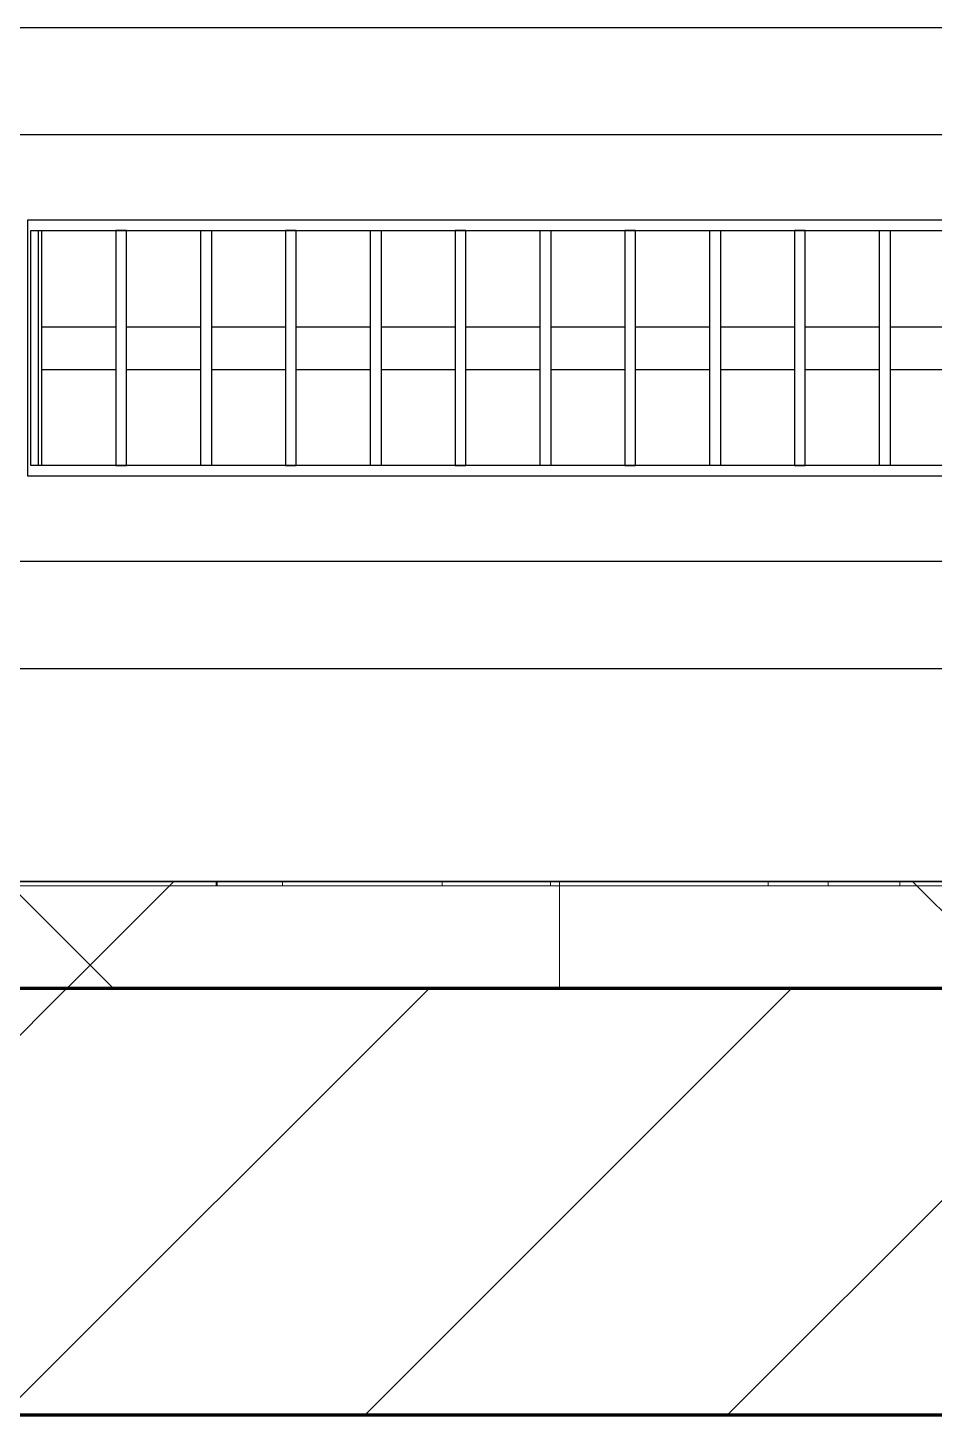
# Model space of a CAD drawing. Header units: millimetres. Extents: x -920231 to -841213, y -17301 to 22361.
# Drawn here: x -877831 to -877407, y -11666 to -11016 of the extents above; entities that cross this region are included whole.
import ezdxf
from ezdxf.xclip import XClip

# ---------------------------------------------------------------- set-up
doc = ezdxf.new("R2010")
doc.units = ezdxf.units.MM
doc.header["$XCLIPFRAME"] = 0
for name, color, linetype in [('000 - WIPEOUT', 250, 'Continuous'), ('001 - ASCESSORIES', 251, 'Continuous'), ('A04_TUBE SERIES', 2, 'Continuous')]:
    doc.layers.add(name, color=color, linetype=linetype)
for name, color, linetype, lineweight in [('008 - LIGHTING', 1, 'Continuous', 9), ('A-GLAZ-CURT', 2, 'Continuous', 9), ('A-WALL', 5, 'Continuous', 35), ('A-WALL-FNSH', 2, 'Continuous', 35), ('A-WALL-PATT', 1, 'Continuous', 35)]:
    doc.layers.add(name, color=color, linetype=linetype, lineweight=lineweight)

# ---------------------------------------------------------------- blocks, each defined once
blk = doc.blocks.new('PPLS-PP19_Custom Tile Pattern - Custom Tile Pattern-V59-4230-01 ENLARGED MULTI-PURPOSE LEVEL - REFLECTED CEILING PLAN - SHEET 1')
at = {"layer": 'A-GLAZ-CURT'}
for p, q in [((34.85, 0), (139.22, 0)), ((139.22, 0), (139.22, -2)), ((170.29, 0), (245.04, 0)), ((170.29, -2), (170.29, 0)), ((195.99, 0), (213.31, 0)), ((213.31, 0), (195.99, 0)), ((230.06, 0), (300, 0)), ((245.04, 0), (245.04, -2)), ((295.8, 0), (300, 0)), ((295.8, -2), (295.8, 0)), ((300, 0), (300, -2)), ((-300, -2), (300, -2)), ((139.22, -2), (34.85, -2)), ((139.77, 0), (139.77, -2)), ((245.04, -2), (170.29, -2)), ((300, -2), (295.8, -2)), ((300, -2), (300, -50)), ((300, -50), (-300, -50))]:
    blk.add_line(p, q, dxfattribs=at)
for points, knots in [([(-126.5, 0), (-122.44, 0), (-108.71, 0), (-86.68, 0), (-63.44, 0), (-54.4, 0), (-48.53, 0), (-30.79, 0), (-18.03, 0), (8.61, 0), (15.02, 0), (22.91, 0), (31, 0), (39.04, 0), (51.19, 0), (58.74, 0), (61.34, 0), (61.45, 0)], [-5231.017328, -5231.017328, -5231.017328, -5231.017328, -4994.692869, -4542.524482, -4008.285538, -3689.699207, -3546.54457, -3315.260113, -2864.387349, -2439.246196, -2084.094819, -1956.422387, -1818.904206, -1645.594513, -1443.202566, -1228.752106, -1120.932285, -1120.932285, -1120.932285, -1120.932285]), ([(76.63, 0), (74.8, 0), (67.65, 0), (53.52, 0), (37, 0), (24.07, 0), (12.82, 0), (-2.9, 0), (-20.62, 0), (-32.81, 0), (-44.85, 0), (-51.43, 0), (-51.79, 0)], [-3095.572228, -3095.572228, -3095.572228, -3095.572228, -2950.589685, -2634.532728, -2313.748533, -2106.613311, -1925.670641, -1617.263037, -1290.787923, -1039.307308, -819.71621, -644.910881, -644.910881, -644.910881, -644.910881]), ([(70.61, 0), (66.16, 0), (55.8, 0), (39.61, 0), (24.74, 0), (2.64, 0), (-17.84, 0), (-30.57, 0), (-31.82, 0), (-32, 0)], [-4647.237329, -4647.237329, -4647.237329, -4647.237329, -4326.416877, -4098.545751, -3766.694881, -3333.063701, -2994.501669, -2698.150104, -2614.070998, -2614.070998, -2614.070998, -2614.070998]), ([(-15.19, 0), (-13.07, 0), (7.48, 0), (42.82, 0), (88.72, 0), (120.63, 0), (138.28, 0), (138.53, 0)], [-461.142613, -461.142613, -461.142613, -461.142613, -429.606584, -390.253598, -346.313304, -291.370682, -290.5735, -290.5735, -290.5735, -290.5735]), ([(6.95, 0), (14.72, 0), (23.42, 0), (37.44, 0), (45.92, 0), (57.76, 0), (64.47, 0), (72.74, 0), (75.22, 0), (76.03, 0), (76.21, 0)], [-1644.13256, -1644.13256, -1644.13256, -1644.13256, -1206.526904, -1089.329421, -901.315459, -753.071572, -495.328968, -421.953223, -334.951786, -290.452333, -290.452333, -290.452333, -290.452333]), ([(7.91, 0), (21.06, 0), (44.34, 0), (68.29, 0), (77.57, 0), (78.83, 0)], [-5288.269222, -5288.269222, -5288.269222, -5288.269222, -4573.028122, -4094.177415, -4009.880616, -4009.880616, -4009.880616, -4009.880616]), ([(103.09, 0), (101.08, 0), (86.31, 0), (63.34, 0), (35.84, 0), (18.55, 0), (11.55, 0), (9.01, 0)], [-375.435014, -375.435014, -375.435014, -375.435014, -369.147452, -330.153101, -307.516438, -285.83788, -269.307637, -269.307637, -269.307637, -269.307637]), ([(78.52, 0), (76.95, 0), (72.29, 0), (62.26, 0), (51.85, 0), (43.81, 0), (29.53, 0), (20.67, 0), (18.85, 0), (18.16, 0)], [-7033.519254, -7033.519254, -7033.519254, -7033.519254, -6924.452779, -6738.82075, -6548.303034, -6314.283804, -6135.05769, -5972.647715, -5832.674503, -5832.674503, -5832.674503, -5832.674503]), ([(27.44, 0), (27.9, 0), (29.54, 0), (38.07, 0), (53.39, 0), (70.02, 0), (77.08, 0), (78.48, 0)], [-5037.309798, -5037.309798, -5037.309798, -5037.309798, -4887.603822, -4705.298446, -4353.683244, -3960.84581, -3844.262741, -3844.262741, -3844.262741, -3844.262741]), ([(53.18, 0), (53.06, 0), (52.22, 0), (44.99, 0), (36.46, 0), (30.82, 0)], [-622.740158, -622.740158, -622.740158, -622.740158, -566.066452, -360.610861, 0, 0, 0, 0]), ([(136.44, 0), (121.66, 0), (86.93, 0), (51.16, 0), (31.18, 0)], [-106.750556, -106.750556, -106.750556, -106.750556, -59.610984, 0, 0, 0, 0]), ([(34.85, 0), (38.34, 0), (49.1, 0), (64.26, 0), (75.1, 0), (78.79, 0)], [-133.562983, -133.562983, -133.562983, -133.562983, -118.513713, -97.899267, -87.201025, -87.201025, -87.201025, -87.201025]), ([(149.52, 0), (146.96, 0), (135.44, 0), (109.77, 0), (76.86, 0), (57.82, 0), (46.51, 0), (41.18, 0), (36.02, 0), (35.54, 0), (35.54, 0)], [-476.956044, -476.956044, -476.956044, -476.956044, -458.593899, -401.860199, -357.622665, -341.267687, -334.000314, -326.15566, -319.318397, -317.489778, -317.489778, -317.489778, -317.489778]), ([(36.29, 0), (37.77, 0), (48.82, 0), (61.25, 0), (72.61, 0), (78.79, 0)], [-314.598523, -314.598523, -314.598523, -314.598523, -305.899624, -287.17622, -263.96458, -263.96458, -263.96458, -263.96458]), ([(61.47, 0), (61.47, 0), (61.21, 0), (54.61, 0), (53.71, 0), (53.56, 0)], [-1113.311073, -1113.311073, -1113.311073, -1113.311073, -1096.402191, -891.204116, -747.28819, -747.28819, -747.28819, -747.28819]), ([(76.22, 0), (75.58, 0), (73.64, 0), (71.05, 0), (70.61, 0)], [-193.634889, -193.634889, -193.634889, -193.634889, -31.537676, 0, 0, 0, 0]), ([(114.39, 0), (114.2, 0), (112.08, 0), (105.42, 0), (92.38, 0), (86.57, 0), (80.16, 0), (78.8, 0)], [-8148.58938, -8148.58938, -8148.58938, -8148.58938, -8105.191388, -7723.759874, -7531.75727, -7135.649961, -7040.176444, -7040.176444, -7040.176444, -7040.176444]), ([(78.85, 0), (79.73, 0), (84.96, 0), (86.01, 0), (92.51, 0), (94.33, 0)], [-3833.968638, -3833.968638, -3833.968638, -3833.968638, -3759.045785, -3336.541051, -2783.776468, -2783.776468, -2783.776468, -2783.776468]), ([(79.59, 0), (87.39, 0), (103.49, 0), (116.36, 0), (128.82, 0), (129.02, 0), (129.02, 0)], [-86.423107, -86.423107, -86.423107, -86.423107, -63.759246, -39.050993, -35.895543, -35.445596, -35.445596, -35.445596, -35.445596]), ([(79.6, 0), (83.17, 0), (101.04, 0), (124.45, 0), (132.42, 0), (134.6, 0)], [-262.939312, -262.939312, -262.939312, -262.939312, -249.500363, -194.761443, -152.241002, -152.241002, -152.241002, -152.241002]), ([(94.4, 0), (94.4, 0), (94.64, 0), (99.11, 0), (108.97, 0), (120.79, 0), (139.94, 0), (163.31, 0), (185.23, 0), (193.62, 0), (194.69, 0), (194.79, 0)], [-2348.345796, -2348.345796, -2348.345796, -2348.345796, -2310.419338, -2233.599744, -2052.234781, -1843.028543, -1530.39897, -1095.004608, -529.74427, -295.064701, -265.121568, -265.121568, -265.121568, -265.121568]), ([(129.02, 0), (129, 0), (124.41, 0), (122.35, 0), (114.96, 0), (108.04, 0), (103.09, 0)], [-35.354907, -35.354907, -35.354907, -35.354907, -31.430235, -22.807238, -15.488593, 0, 0, 0, 0]), ([(149.73, 0), (147.27, 0), (142.2, 0), (134.04, 0), (126.24, 0), (118.6, 0), (114.23, 0), (111.98, 0), (105.66, 0), (105.23, 0), (105.23, 0)], [-10035.631131, -10035.631131, -10035.631131, -10035.631131, -9847.788484, -9677.714971, -9567.007022, -9453.21225, -9220.200448, -9012.77275, -8966.157302, -8929.495943, -8929.495943, -8929.495943, -8929.495943]), ([(105.26, 0), (105.52, 0), (111.01, 0), (112.65, 0), (113.59, 0)], [-8920.561005, -8920.561005, -8920.561005, -8920.561005, -8814.835624, -8577.462505, -8577.462505, -8577.462505, -8577.462505]), ([(168.37, 0), (167.68, 0), (163.76, 0), (157.56, 0), (150.64, 0)], [-543.375029, -543.375029, -543.375029, -543.375029, -530.793311, -479.672205, -479.672205, -479.672205, -479.672205]), ([(157.9, 0), (156.77, 0), (154.09, 0), (151.14, 0), (150.64, 0)], [-10292.955006, -10292.955006, -10292.955006, -10292.955006, -10098.273015, -10058.940566, -10058.940566, -10058.940566, -10058.940566]), ([(193.8, 0), (193.33, 0), (190.11, 0), (183.13, 0), (171, 0), (161.95, 0), (161.28, 0), (158.35, 0), (157.85, 0), (157.77, 0)], [-11665.349007, -11665.349007, -11665.349007, -11665.349007, -11565.880756, -11105.624034, -10839.086983, -10768.332124, -10666.779182, -10580.760289, -10550.278881, -10550.278881, -10550.278881, -10550.278881]), ([(300, 0), (286.53, 0), (254.22, 0), (207.11, 0), (177.41, 0), (159.34, 0), (158.33, 0), (158.3, 0)], [-285.253232, -285.253232, -285.253232, -285.253232, -244.693688, -187.987675, -143.776725, -129.632772, -123.352749, -123.352749, -123.352749, -123.352749]), ([(159.07, 0), (159.13, 0), (160.84, 0), (165.21, 0), (174.15, 0), (185.98, 0), (208.82, 0), (219.42, 0), (230.06, 0)], [-115.643202, -115.643202, -115.643202, -115.643202, -114.681583, -87.660824, -65.295536, -41.623857, -24.459831, 0, 0, 0, 0]), ([(215.22, 0), (214.62, 0), (210.55, 0), (203.98, 0), (187.54, 0), (175.3, 0), (169.49, 0)], [-203.825446, -203.825446, -203.825446, -203.825446, -198.527383, -184.406837, -162.427601, -142.916156, -142.916156, -142.916156, -142.916156]), ([(170.29, 0), (170.39, 0), (171.48, 0), (172.17, 0), (172.45, 0)], [-59.471458, -59.471458, -59.471458, -59.471458, -56.742688, -29.735729, -29.735729, -29.735729, -29.735729]), ([(172.07, 0), (177.66, 0), (187.87, 0), (201.08, 0), (207.47, 0), (213.96, 0), (215.11, 0)], [-255.364076, -255.364076, -255.364076, -255.364076, -237.955587, -223.92608, -215.862851, -208.75215, -208.75215, -208.75215, -208.75215]), ([(294.28, 0), (284.36, 0), (260.1, 0), (230.48, 0), (220, 0), (219.04, 0)], [-12428.092048, -12428.092048, -12428.092048, -12428.092048, -11905.454923, -11162.864862, -10859.773777, -10859.773777, -10859.773777, -10859.773777]), ([(219.84, 0), (220.8, 0), (227.72, 0), (240.28, 0), (245.04, 0)], [-10674.31991, -10674.31991, -10674.31991, -10674.31991, -10511.382485, -9932.504441, -9932.504441, -9932.504441, -9932.504441]), ([(284.78, 0), (284.83, 0), (285.23, 0), (287.47, 0), (291.28, 0), (293.21, 0)], [-4096.535135, -4096.535135, -4096.535135, -4096.535135, -4053.389046, -3959.664717, -3862.421465, -3862.421465, -3862.421465, -3862.421465]), ([(293.8, 0), (292.5, 0), (289.87, 0), (286.68, 0), (285.79, 0)], [-4562.639287, -4562.639287, -4562.639287, -4562.639287, -4358.271401, -4213.061173, -4213.061173, -4213.061173, -4213.061173])]:
    blk.add_open_spline(points, degree=3, knots=knots, dxfattribs=at)
for points in [[(80.35, 0), (79.57, 0), (78.27, 0), (76.63, 0)], [(79.34, 0), (81.22, 0), (82.78, 0), (83.66, 0)], [(84.06, 0), (83.48, 0), (82.41, 0), (81.72, 0)], [(195.11, 0), (194.91, 0), (194.44, 0), (193.8, 0)], [(294.31, 0), (296.22, 0), (298.12, 0), (300, 0)], [(295.8, 0), (295.35, 0), (294.86, 0), (294.32, 0)], [(300, 0), (298.25, 0), (296.49, 0), (294.73, 0)]]:
    blk.add_open_spline(points, degree=3, dxfattribs=at)
blk = doc.blocks.new('PPLS-PP19_Custom Tile Pattern - Custom Tile Pattern-V60-4230-01 ENLARGED MULTI-PURPOSE LEVEL - REFLECTED CEILING PLAN - SHEET 1')
at = {"layer": 'A-GLAZ-CURT'}
for p, q in [((-300, 0), (-202.31, 0)), ((-300, -2), (-300, 0)), ((-293.07, 0), (-275.75, 0)), ((-275.75, 0), (-293.07, 0)), ((-222.32, 0), (-205, 0)), ((-205, 0), (-222.32, 0)), ((-202.31, 0), (-202.31, -2)), ((-174.21, 0), (-140.66, 0)), ((-174.21, -2), (-174.21, 0)), ((-140.66, 0), (-140.66, -2)), ((-300, -2), (300, -2)), ((-300, -50), (-300, -2)), ((-202.31, -2), (-300, -2)), ((-140.66, -2), (-174.21, -2)), ((300, -50), (-300, -50))]:
    blk.add_line(p, q, dxfattribs=at)
at = {"layer": 'A-GLAZ-CURT', "flags": 128}
for points in [[(-300, 0), (-291.7, 0), (-283.58, 0), (-275.62, 0), (-267.8, 0), (-260.12, 0), (-252.56, 0), (-245.12, 0), (-237.77, 0), (-230.5, 0), (-223.32, 0), (-216.2, 0), (-209.18, 0), (-202.31, 0)], [(-233.88, 0), (-239.91, 0), (-247.01, 0), (-254.25, 0), (-261.61, 0), (-269.09, 0), (-276.68, 0), (-284.36, 0), (-292.14, 0), (-300, 0)], [(-174.21, 0), (-178.96, 0), (-183.97, 0), (-189.27, 0), (-194.85, 0), (-200.68, 0), (-206.74, 0), (-213.02, 0), (-219.49, 0), (-226.14, 0), (-232.95, 0)]]:
    blk.add_lwpolyline(points, dxfattribs=at)
at = {"layer": 'A-GLAZ-CURT'}
for points, knots in [([(-300, 0), (-284.65, 0), (-236.57, 0), (-193.46, 0), (-166.61, 0), (-162.06, 0)], [-5323.127839, -5323.127839, -5323.127839, -5323.127839, -4502.809032, -2700.551212, -2316.821936, -2316.821936, -2316.821936, -2316.821936]), ([(-234.54, 0), (-249.75, 0), (-270.88, 0), (-294.48, 0), (-300, 0)], [-14690.671329, -14690.671329, -14690.671329, -14690.671329, -13729.592194, -13439.944408, -13439.944408, -13439.944408, -13439.944408]), ([(-137.88, 0), (-140.56, 0), (-147.66, 0), (-147.69, 0), (-158.72, 0), (-174.02, 0), (-185.59, 0), (-209.77, 0), (-232.01, 0), (-255.22, 0), (-262.59, 0), (-264.9, 0), (-265.4, 0)], [-3187.727384, -3187.727384, -3187.727384, -3187.727384, -2919.378265, -2477.344047, -2237.412286, -2029.680487, -1755.085331, -1400.429864, -858.079193, -543.655514, -208.940337, 0, 0, 0, 0]), ([(-258.6, 0), (-257.91, 0), (-254.26, 0), (-245.16, 0), (-237.25, 0), (-233.89, 0)], [-5722.54675, -5722.54675, -5722.54675, -5722.54675, -5657.471696, -5413.335975, -5229.642501, -5229.642501, -5229.642501, -5229.642501]), ([(-162.55, 0), (-167.85, 0), (-179.14, 0), (-199.46, 0), (-216.65, 0), (-231.15, 0), (-233.38, 0), (-233.94, 0)], [-2048.735886, -2048.735886, -2048.735886, -2048.735886, -1763.376603, -1422.553702, -978.033455, -846.069444, -688.360049, -688.360049, -688.360049, -688.360049]), ([(-108.4, 0), (-116.54, 0), (-146.91, 0), (-189.84, 0), (-227.13, 0), (-233.89, 0)], [-17961.803277, -17961.803277, -17961.803277, -17961.803277, -17136.203329, -15131.813646, -14704.318494, -14704.318494, -14704.318494, -14704.318494]), ([(-233.54, 0), (-229.78, 0), (-222.71, 0), (-213.1, 0), (-200.2, 0), (-185.8, 0), (-171.77, 0), (-158.7, 0), (-157.22, 0)], [-5223.264148, -5223.264148, -5223.264148, -5223.264148, -5017.494783, -4832.723979, -4666.091899, -4349.945572, -4000.813434, -3840.635403, -3840.635403, -3840.635403, -3840.635403]), ([(-233.49, 0), (-233.44, 0), (-232.38, 0), (-230.74, 0), (-225.3, 0), (-223.63, 0)], [-455.274641, -455.274641, -455.274641, -455.274641, -440.605512, -119.536984, 0, 0, 0, 0]), ([(-223.63, 0), (-219.39, 0), (-206.17, 0), (-188.58, 0), (-169.02, 0), (-152.12, 0), (-136.84, 0), (-127.33, 0), (-124.19, 0), (-123.43, 0), (-123.28, 0)], [-5463.295695, -5463.295695, -5463.295695, -5463.295695, -5161.076232, -4739.070012, -4465.409639, -4149.119819, -3839.893365, -3647.167523, -3488.92562, -3439.852845, -3439.852845, -3439.852845, -3439.852845]), ([(-133.82, 0), (-135.51, 0), (-137.8, 0), (-149.31, 0), (-156.31, 0), (-161.02, 0), (-162.07, 0)], [-2731.647847, -2731.647847, -2731.647847, -2731.647847, -2418.507304, -2308.929706, -2113.765672, -2057.377809, -2057.377809, -2057.377809, -2057.377809]), ([(-152.35, 0), (-151.03, 0), (-147.71, 0), (-143.57, 0), (-138.62, 0)], [-3494.978217, -3494.978217, -3494.978217, -3494.978217, -3371.022232, -3227.460399, -3227.460399, -3227.460399, -3227.460399]), ([(-118.78, 0), (-121.86, 0), (-126.28, 0), (-136.96, 0), (-147.46, 0), (-150.03, 0), (-150.57, 0)], [-5938.474035, -5938.474035, -5938.474035, -5938.474035, -5700.061948, -5508.838257, -5298.784692, -5196.16478, -5196.16478, -5196.16478, -5196.16478]), ([(-150.34, 0), (-150.07, 0), (-147.75, 0), (-142.6, 0), (-127.26, 0), (-108.49, 0), (-97.49, 0), (-91.12, 0)], [-4948.728362, -4948.728362, -4948.728362, -4948.728362, -4883.323924, -4440.880425, -4054.690705, -3793.097032, -3464.109854, -3464.109854, -3464.109854, -3464.109854]), ([(-90.81, 0), (-96.91, 0), (-113.88, 0), (-130.52, 0), (-147.74, 0), (-149.07, 0)], [-7323.424259, -7323.424259, -7323.424259, -7323.424259, -7004.680444, -6449.282163, -6277.220794, -6277.220794, -6277.220794, -6277.220794]), ([(-148.23, 0), (-146.94, 0), (-140.15, 0), (-137.28, 0), (-133.93, 0), (-128.78, 0), (-126.5, 0)], [-6162.058746, -6162.058746, -6162.058746, -6162.058746, -6017.569127, -5560.701257, -5364.112219, -5231.017328, -5231.017328, -5231.017328, -5231.017328]), ([(-90.23, 0), (-94.15, 0), (-105.69, 0), (-122.65, 0), (-139.03, 0), (-146.11, 0), (-146.95, 0)], [-1601.900968, -1601.900968, -1601.900968, -1601.900968, -1374.161226, -945.742622, -741.901385, -489.130243, -489.130243, -489.130243, -489.130243]), ([(-146.69, 0), (-146.59, 0), (-145.49, 0), (-135.69, 0), (-128.29, 0), (-125.15, 0)], [-420.34245, -420.34245, -420.34245, -420.34245, -406.956646, -290.263673, 0, 0, 0, 0]), ([(-134.24, 0), (-133.42, 0), (-130.43, 0), (-117.33, 0), (-95.54, 0), (-84.96, 0), (-81.66, 0)], [-7671.276312, -7671.276312, -7671.276312, -7671.276312, -7293.749979, -6839.55839, -6236.997189, -5931.848349, -5931.848349, -5931.848349, -5931.848349]), ([(-127.41, 0), (-131.63, 0), (-133.13, 0), (-134.06, 0), (-134.11, 0)], [-8540.990293, -8540.990293, -8540.990293, -8540.990293, -8266.114998, -8251.085632, -8251.085632, -8251.085632, -8251.085632]), ([(-120.13, 0), (-120.14, 0), (-120.24, 0), (-121.3, 0), (-129.25, 0), (-133.82, 0)], [-2933.992132, -2933.992132, -2933.992132, -2933.992132, -2920.575025, -2840.280255, -2731.647847, -2731.647847, -2731.647847, -2731.647847]), ([(-113.44, 0), (-113.46, 0), (-114.06, 0), (-119.73, 0), (-125.43, 0), (-127.03, 0), (-127.41, 0)], [-323.250712, -323.250712, -323.250712, -323.250712, -282.672656, -98.539552, -24.539552, 0, 0, 0, 0]), ([(-126.5, 0), (-122.44, 0), (-108.71, 0), (-86.68, 0), (-63.44, 0), (-54.4, 0), (-48.53, 0), (-30.79, 0), (-18.03, 0), (8.61, 0), (15.02, 0), (22.91, 0), (31, 0), (39.04, 0), (48.08, 0), (52.5, 0), (53.48, 0)], [-5231.017328, -5231.017328, -5231.017328, -5231.017328, -4994.692869, -4542.524482, -4008.285538, -3689.699207, -3546.54457, -3315.260113, -2864.387349, -2439.246196, -2084.094819, -1956.422387, -1818.904206, -1645.594513, -1443.202566, -1380.025878, -1380.025878, -1380.025878, -1380.025878]), ([(-125.15, 0), (-124.93, 0), (-121.96, 0), (-113.01, 0), (-98.9, 0), (-85.29, 0), (-71.67, 0), (-65.93, 0), (-65.07, 0)], [-3362.7396, -3362.7396, -3362.7396, -3362.7396, -3342.215224, -3074.362186, -2902.289527, -2605.247022, -2322.099534, -2241.8264, -2241.8264, -2241.8264, -2241.8264])]:
    blk.add_open_spline(points, degree=3, knots=knots, dxfattribs=at)
blk.add_open_spline([(-162.03, 0), (-154.4, 0), (-147.23, 0), (-140.66, 0)], degree=3, dxfattribs=at)
blk = doc.blocks.new('*U1364')
at = {"layer": 'Defpoints', "color": 250, "flags": 1}
blk.add_attdef('EXTR.OVL-LENGTH_', (-33.1, -9.01), '', height=5, dxfattribs=at)
blk.add_wipeout([(-25, 0), (25, 0), (25, 20718), (-25, 20718)]).dxf.layer = '000 - WIPEOUT'
at = {"layer": 'A04_TUBE SERIES', "color": 0}
blk.add_lwpolyline([(-25, 0), (25, 0), (25, 20718), (-25, 20718)], close=True, dxfattribs=at)
blk = doc.blocks.new('*U1363')
at = {"layer": 'Defpoints', "color": 250, "flags": 1}
blk.add_attdef('EXTR.OVL-LENGTH_', (-33.1, -9.01), '', height=5, dxfattribs=at)
blk.add_wipeout([(-25, 0), (25, 0), (25, 20718), (-25, 20718)]).dxf.layer = '000 - WIPEOUT'
at = {"layer": 'A04_TUBE SERIES', "color": 0}
blk.add_lwpolyline([(-25, 0), (25, 0), (25, 20718), (-25, 20718)], close=True, dxfattribs=at)
blk = doc.blocks.new('*U1351')
at = {"color": 1}
blk.add_wipeout([(600, -60), (-600, -60), (-600, 60), (600, 60)], dxfattribs=at).dxf.layer = '000 - WIPEOUT'
at = {"layer": '001 - ASCESSORIES', "color": 0}
blk.add_lwpolyline([(600, -60), (-600, -60), (-600, 60), (600, 60)], close=True, dxfattribs=at)
at = {"layer": '001 - ASCESSORIES'}
for points in [[(-593.5, -55), (-598.5, -55), (-598.5, 55), (-593.5, 55)], [(595, -55), (-595, -55), (-595, 55), (595, 55)], [(-558.77, -55), (-553.77, -55), (-553.77, 55), (-558.77, 55)], [(-514.03, -55), (-519.03, -55), (-519.03, 55), (-514.03, 55)], [(-479.3, -55), (-474.3, -55), (-474.3, 55), (-479.3, 55)], [(-434.57, -55), (-439.57, -55), (-439.57, 55), (-434.57, 55)], [(-399.83, -55), (-394.83, -55), (-394.83, 55), (-399.83, 55)], [(-355.1, -55), (-360.1, -55), (-360.1, 55), (-355.1, 55)], [(-320.37, -55), (-315.37, -55), (-315.37, 55), (-320.37, 55)], [(-275.63, -55), (-280.63, -55), (-280.63, 55), (-275.63, 55)], [(-240.9, -55), (-235.9, -55), (-235.9, 55), (-240.9, 55)], [(-196.17, -55), (-201.17, -55), (-201.17, 55), (-196.17, 55)]]:
    blk.add_lwpolyline(points, close=True, dxfattribs=at)
for points in [[(-593.5, 10), (-558.77, 10)], [(-553.77, 10), (-519.03, 10)], [(-514.03, 10), (-479.3, 10)], [(-474.3, 10), (-439.57, 10)], [(-434.57, 10), (-399.83, 10)], [(-394.83, 10), (-360.1, 10)], [(-355.1, 10), (-320.37, 10)], [(-315.37, 10), (-280.63, 10)], [(-275.63, 10), (-240.9, 10)], [(-235.9, 10), (-201.17, 10)], [(-196.17, 10), (-161.43, 10)], [(-593.5, -10), (-558.77, -10)], [(-553.77, -10), (-519.03, -10)], [(-514.03, -10), (-479.3, -10)], [(-474.3, -10), (-439.57, -10)], [(-434.57, -10), (-399.83, -10)], [(-394.83, -10), (-360.1, -10)], [(-355.1, -10), (-320.37, -10)], [(-315.37, -10), (-280.63, -10)], [(-275.63, -10), (-240.9, -10)], [(-235.9, -10), (-201.17, -10)], [(-196.17, -10), (-161.43, -10)]]:
    blk.add_lwpolyline(points, dxfattribs=at)
blk = doc.blocks.new('*U1512')
at = {"layer": '008 - LIGHTING'}
blk.add_blockref('*U1351', (-132549, -14745), dxfattribs=at)
at = {"layer": 'A04_TUBE SERIES', "linetype": 'ByBlock', "rotation": 270}
for name, p in [('*U1363', (-145688, -14620)), ('*U1364', (-145688, -14870))]:
    blk.add_blockref(name, p, dxfattribs=at)

msp = doc.modelspace()

# ---------------------------------------------------------------- block references
ref = msp.add_blockref('*U1512', (-744682.37, 3579.02))
XClip(ref).set_block_clipping_path([(-170955.001718735, -20880.0077451951), (-101425.4223389953, 14393.0014498747)])

# ---------------------------------------------------------------- next in the draw order: hatches: boundary and pattern name
at = {"layer": 'A-WALL-PATT', "lineweight": 9}
h = msp.add_hatch(dxfattribs=at)
h.set_pattern_fill('FP_3', color=256, style=0, pattern_type=2)
h.set_pattern_definition([(45, (0, 0), (-212.13203, 212.13203), []), (135, (0, 0), (-212.13203, -212.13203), [])])
h.paths.add_polyline_path([(-869552.37, -11465.78), (-869552.37, -11415.78), (-879822.37, -11415.78), (-879822.37, -11465.78), (-870405.01, -11465.78)])
h = msp.add_hatch(dxfattribs=at)
h.set_pattern_fill('FP_2', color=256, style=0, pattern_type=2)
h.set_pattern_definition([(45, (0, 0), (-84.852814, 84.852814), [])])
h.paths.add_polyline_path([(-877300.78, -11665.78), (-876197.37, -11665.78), (-876197.37, -11465.78), (-879597.37, -11465.78), (-879597.37, -11665.78), (-878450.07, -11665.78)])

# ---------------------------------------------------------------- next in the draw order: linework, layer by layer
at = {"layer": 'A-WALL', "color": 7, "lineweight": 70}
for p, q in [((-879597.37, -11465.78), (-876197.37, -11465.78)), ((-876197.37, -11665.78), (-879597.37, -11665.78))]:
    msp.add_line(p, q, dxfattribs=at)
at = {"layer": 'A-WALL-FNSH', "color": 250}
for p, q in [((-879822.37, -11415.78), (-869552.37, -11415.78)), ((-875997.37, -11465.78), (-879822.37, -11465.78))]:
    msp.add_line(p, q, dxfattribs=at)

# ---------------------------------------------------------------- next in the draw order: block references
at = {"layer": 'A-GLAZ-CURT'}
for name, p in [('PPLS-PP19_Custom Tile Pattern - Custom Tile Pattern-V59-4230-01 ENLARGED MULTI-PURPOSE LEVEL - REFLECTED CEILING PLAN - SHEET 1', (-877882.37, -11415.78)), ('PPLS-PP19_Custom Tile Pattern - Custom Tile Pattern-V60-4230-01 ENLARGED MULTI-PURPOSE LEVEL - REFLECTED CEILING PLAN - SHEET 1', (-877282.37, -11415.78))]:
    msp.add_blockref(name, p, dxfattribs=at)

doc.saveas('drawing.dxf')
